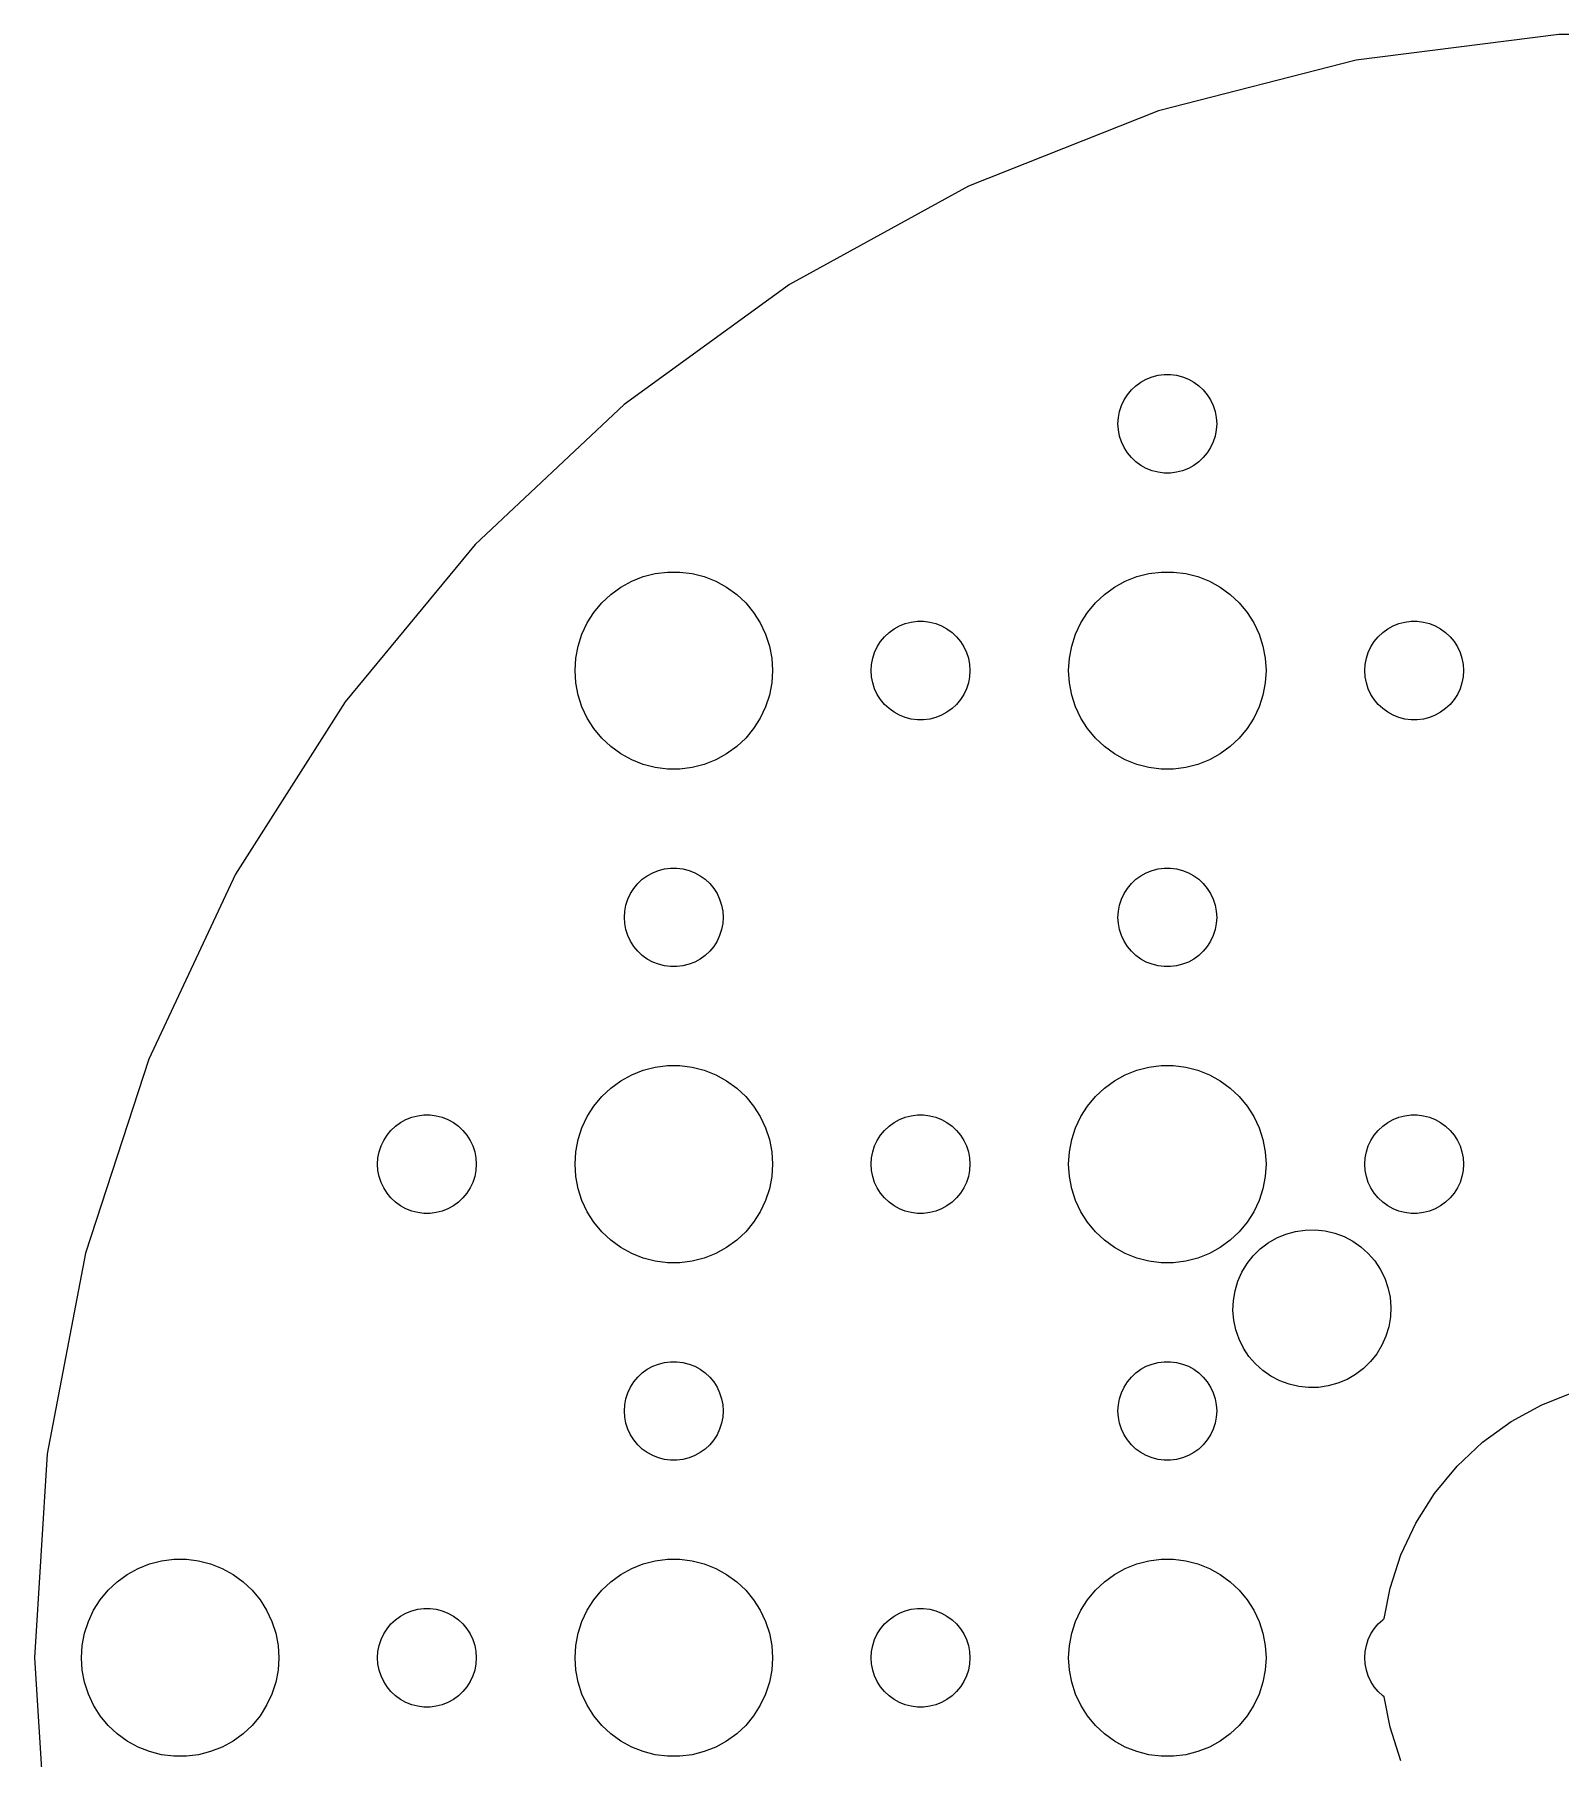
# Model space of a CAD drawing. Header units: metres. Extents: x -52 to 52, y -49 to 489.
# Drawn here: x -49.4 to -3.1, y -3.1 to 49.3 of the extents above; entities that cross this region are included whole.
import ezdxf

# ---------------------------------------------------------------- set-up
doc = ezdxf.new("R2010")
doc.units = ezdxf.units.M

msp = doc.modelspace()

# ---------------------------------------------------------------- linework, layer by layer
for p, q in [((-3.10353, 49.3293), (-9.26166, 48.5513)), ((3.10353, 49.3293), (-3.10353, 49.3293)), ((-9.26166, 48.5513), (-15.2737, 47.0077)), ((-15.2737, 47.0077), (-21.0449, 44.7227)), ((-21.0449, 44.7227), (-26.4842, 41.7324)), ((-26.4842, 41.7324), (-31.5058, 38.084)), ((-15.8037, 38.7665), (-15.6387, 38.8572)), ((-15.6387, 38.8572), (-15.4635, 38.9266)), ((-15.4635, 38.9266), (-15.2811, 38.9734)), ((-15.2811, 38.9734), (-15.0942, 38.997)), ((-15.0942, 38.997), (-14.9058, 38.997)), ((-14.9058, 38.997), (-14.7189, 38.9734)), ((-14.7189, 38.9734), (-14.5365, 38.9266)), ((-14.5365, 38.9266), (-14.3613, 38.8572)), ((-14.3613, 38.8572), (-14.1963, 38.7665)), ((-16.3145, 38.2226), (-16.2135, 38.3817)), ((-16.2135, 38.3817), (-16.0934, 38.5268)), ((-16.0934, 38.5268), (-15.9561, 38.6558)), ((-15.9561, 38.6558), (-15.8037, 38.7665)), ((-14.1963, 38.7665), (-14.0439, 38.6558)), ((-14.0439, 38.6558), (-13.9065, 38.5268)), ((-13.9065, 38.5268), (-13.7865, 38.3817)), ((-13.7865, 38.3817), (-13.6855, 38.2226)), ((-31.5058, 38.084), (-36.0306, 33.835)), ((-16.4882, 37.688), (-16.4529, 37.873)), ((-16.4529, 37.873), (-16.3947, 38.0522)), ((-16.3947, 38.0522), (-16.3145, 38.2226)), ((-13.6855, 38.2226), (-13.6053, 38.0522)), ((-13.6053, 38.0522), (-13.5471, 37.873)), ((-13.5471, 37.873), (-13.5118, 37.688)), ((-16.5, 37.5), (-16.4882, 37.688)), ((-16.4882, 37.312), (-16.5, 37.5)), ((-16.4529, 37.127), (-16.4882, 37.312)), ((-13.5118, 37.312), (-13.5471, 37.127)), ((-13.5118, 37.688), (-13.5, 37.5)), ((-13.5, 37.5), (-13.5118, 37.312)), ((-16.3947, 36.9478), (-16.4529, 37.127)), ((-16.3145, 36.7774), (-16.3947, 36.9478)), ((-16.2135, 36.6183), (-16.3145, 36.7774)), ((-13.6855, 36.7774), (-13.7865, 36.6183)), ((-13.6053, 36.9478), (-13.6855, 36.7774)), ((-13.5471, 37.127), (-13.6053, 36.9478)), ((-16.0934, 36.4732), (-16.2135, 36.6183)), ((-15.9561, 36.3442), (-16.0934, 36.4732)), ((-15.8037, 36.2335), (-15.9561, 36.3442)), ((-15.6387, 36.1428), (-15.8037, 36.2335)), ((-14.1963, 36.2335), (-14.3613, 36.1428)), ((-14.0439, 36.3442), (-14.1963, 36.2335)), ((-13.9065, 36.4732), (-14.0439, 36.3442)), ((-13.7865, 36.6183), (-13.9065, 36.4732)), ((-15.4635, 36.0734), (-15.6387, 36.1428)), ((-15.2811, 36.0266), (-15.4635, 36.0734)), ((-15.0942, 36.003), (-15.2811, 36.0266)), ((-14.9058, 36.003), (-15.0942, 36.003)), ((-14.7189, 36.0266), (-14.9058, 36.003)), ((-14.5365, 36.0734), (-14.7189, 36.0266)), ((-14.3613, 36.1428), (-14.5365, 36.0734)), ((-36.0306, 33.835), (-39.9871, 29.0523)), ((-31.9123, 32.3115), (-31.6075, 32.533)), ((-31.6075, 32.533), (-31.2773, 32.7145)), ((-31.2773, 32.7145), (-30.927, 32.8532)), ((-30.927, 32.8532), (-30.5621, 32.9469)), ((-30.5621, 32.9469), (-30.1884, 32.9941)), ((-30.1884, 32.9941), (-29.8116, 32.9941)), ((-29.8116, 32.9941), (-29.4379, 32.9469)), ((-29.4379, 32.9469), (-29.0729, 32.8532)), ((-29.0729, 32.8532), (-28.7227, 32.7145)), ((-28.7227, 32.7145), (-28.3925, 32.533)), ((-28.3925, 32.533), (-28.0877, 32.3115)), ((-16.9123, 32.3115), (-16.6075, 32.533)), ((-16.6075, 32.533), (-16.2773, 32.7145)), ((-16.2773, 32.7145), (-15.927, 32.8532)), ((-15.927, 32.8532), (-15.5621, 32.9469)), ((-15.5621, 32.9469), (-15.1884, 32.9941)), ((-15.1884, 32.9941), (-14.8116, 32.9941)), ((-14.8116, 32.9941), (-14.4379, 32.9469)), ((-14.4379, 32.9469), (-14.0729, 32.8532)), ((-14.0729, 32.8532), (-13.7227, 32.7145)), ((-13.7227, 32.7145), (-13.3925, 32.533)), ((-13.3925, 32.533), (-13.0877, 32.3115)), ((-32.427, 31.7634), (-32.1869, 32.0536)), ((-32.1869, 32.0536), (-31.9123, 32.3115)), ((-28.0877, 32.3115), (-27.8131, 32.0536)), ((-27.8131, 32.0536), (-27.5729, 31.7634)), ((-17.427, 31.7634), (-17.1869, 32.0536)), ((-17.1869, 32.0536), (-16.9123, 32.3115)), ((-13.0877, 32.3115), (-12.8131, 32.0536)), ((-12.8131, 32.0536), (-12.5729, 31.7634)), ((-32.7893, 31.1044), (-32.6289, 31.4453)), ((-32.6289, 31.4453), (-32.427, 31.7634)), ((-27.5729, 31.7634), (-27.3711, 31.4453)), ((-27.3711, 31.4453), (-27.2107, 31.1044)), ((-22.9635, 31.4266), (-22.7811, 31.4734)), ((-22.7811, 31.4734), (-22.5942, 31.497)), ((-22.5942, 31.497), (-22.4058, 31.497)), ((-22.4058, 31.497), (-22.2189, 31.4734)), ((-22.2189, 31.4734), (-22.0365, 31.4266)), ((-17.7893, 31.1044), (-17.6289, 31.4453)), ((-17.6289, 31.4453), (-17.427, 31.7634)), ((-12.5729, 31.7634), (-12.3711, 31.4453)), ((-12.3711, 31.4453), (-12.2107, 31.1044)), ((-7.96352, 31.4266), (-7.78107, 31.4734)), ((-7.78107, 31.4734), (-7.59418, 31.497)), ((-7.59418, 31.497), (-7.40581, 31.497)), ((-7.40581, 31.497), (-7.21892, 31.4734)), ((-7.21892, 31.4734), (-7.03647, 31.4266)), ((-32.9057, 30.7461), (-32.7893, 31.1044)), ((-27.2107, 31.1044), (-27.0942, 30.7461)), ((-23.7135, 30.8817), (-23.5934, 31.0268)), ((-23.5934, 31.0268), (-23.4561, 31.1558)), ((-23.4561, 31.1558), (-23.3037, 31.2665)), ((-23.3037, 31.2665), (-23.1387, 31.3572)), ((-23.1387, 31.3572), (-22.9635, 31.4266)), ((-22.0365, 31.4266), (-21.8613, 31.3572)), ((-21.8613, 31.3572), (-21.6963, 31.2665)), ((-21.6963, 31.2665), (-21.5439, 31.1558)), ((-21.5439, 31.1558), (-21.4065, 31.0268)), ((-21.4065, 31.0268), (-21.2865, 30.8817)), ((-17.9057, 30.7461), (-17.7893, 31.1044)), ((-12.2107, 31.1044), (-12.0942, 30.7461)), ((-8.71352, 30.8817), (-8.59344, 31.0268)), ((-8.59344, 31.0268), (-8.45613, 31.1558)), ((-8.45613, 31.1558), (-8.30373, 31.2665)), ((-8.30373, 31.2665), (-8.13866, 31.3572)), ((-8.13866, 31.3572), (-7.96352, 31.4266)), ((-7.03647, 31.4266), (-6.86133, 31.3572)), ((-6.86133, 31.3572), (-6.69626, 31.2665)), ((-6.69626, 31.2665), (-6.54385, 31.1558)), ((-6.54385, 31.1558), (-6.40654, 31.0268)), ((-6.40654, 31.0268), (-6.28647, 30.8817)), ((-32.9763, 30.376), (-32.9057, 30.7461)), ((-27.0942, 30.7461), (-27.0237, 30.376)), ((-23.9529, 30.373), (-23.8947, 30.5522)), ((-23.8947, 30.5522), (-23.8145, 30.7226)), ((-23.8145, 30.7226), (-23.7135, 30.8817)), ((-21.2865, 30.8817), (-21.1855, 30.7226)), ((-21.1855, 30.7226), (-21.1053, 30.5522)), ((-21.1053, 30.5522), (-21.0471, 30.373)), ((-17.9763, 30.376), (-17.9057, 30.7461)), ((-12.0942, 30.7461), (-12.0237, 30.376)), ((-8.95287, 30.373), (-8.89465, 30.5522)), ((-8.89465, 30.5522), (-8.81445, 30.7226)), ((-8.81445, 30.7226), (-8.71352, 30.8817)), ((-6.28647, 30.8817), (-6.18553, 30.7226)), ((-6.18553, 30.7226), (-6.10533, 30.5522)), ((-6.10533, 30.5522), (-6.04712, 30.373)), ((-33, 30), (-32.9763, 30.376)), ((-32.9763, 29.624), (-33, 30)), ((-27.0237, 30.376), (-27, 30)), ((-27, 30), (-27.0237, 29.624)), ((-24, 30), (-23.9882, 30.188)), ((-23.9882, 29.812), (-24, 30)), ((-23.9882, 30.188), (-23.9529, 30.373)), ((-21.0471, 30.373), (-21.0118, 30.188)), ((-21.0118, 30.188), (-21, 30)), ((-21, 30), (-21.0118, 29.812)), ((-18, 30), (-17.9763, 30.376)), ((-17.9763, 29.624), (-18, 30)), ((-12.0237, 30.376), (-12, 30)), ((-12, 30), (-12.0237, 29.624)), ((-9, 30), (-8.98816, 30.188)), ((-8.98816, 29.812), (-9, 30)), ((-8.98816, 30.188), (-8.95287, 30.373)), ((-6.04712, 30.373), (-6.01183, 30.188)), ((-6.01183, 30.188), (-6, 30)), ((-6, 30), (-6.01183, 29.812)), ((-32.9057, 29.2539), (-32.9763, 29.624)), ((-27.0237, 29.624), (-27.0942, 29.2539)), ((-23.9529, 29.627), (-23.9882, 29.812)), ((-23.8947, 29.4478), (-23.9529, 29.627)), ((-23.8145, 29.2774), (-23.8947, 29.4478)), ((-21.1053, 29.4478), (-21.1855, 29.2774)), ((-21.0471, 29.627), (-21.1053, 29.4478)), ((-21.0118, 29.812), (-21.0471, 29.627)), ((-17.9057, 29.2539), (-17.9763, 29.624)), ((-12.0237, 29.624), (-12.0942, 29.2539)), ((-8.95287, 29.627), (-8.98816, 29.812)), ((-8.89465, 29.4478), (-8.95287, 29.627)), ((-8.81445, 29.2774), (-8.89465, 29.4478)), ((-6.10533, 29.4478), (-6.18553, 29.2774)), ((-6.04712, 29.627), (-6.10533, 29.4478)), ((-6.01183, 29.812), (-6.04712, 29.627)), ((-39.9871, 29.0523), (-43.313, 23.8115)), ((-32.7893, 28.8956), (-32.9057, 29.2539)), ((-32.6289, 28.5547), (-32.7893, 28.8956)), ((-27.2107, 28.8956), (-27.3711, 28.5547)), ((-27.0942, 29.2539), (-27.2107, 28.8956)), ((-23.7135, 29.1183), (-23.8145, 29.2774)), ((-23.5934, 28.9732), (-23.7135, 29.1183)), ((-23.4561, 28.8442), (-23.5934, 28.9732)), ((-23.3037, 28.7335), (-23.4561, 28.8442)), ((-21.5439, 28.8442), (-21.6963, 28.7335)), ((-21.4065, 28.9732), (-21.5439, 28.8442)), ((-21.2865, 29.1183), (-21.4065, 28.9732)), ((-21.1855, 29.2774), (-21.2865, 29.1183)), ((-17.7893, 28.8956), (-17.9057, 29.2539)), ((-17.6289, 28.5547), (-17.7893, 28.8956)), ((-12.2107, 28.8956), (-12.3711, 28.5547)), ((-12.0942, 29.2539), (-12.2107, 28.8956)), ((-8.71352, 29.1183), (-8.81445, 29.2774)), ((-8.59344, 28.9732), (-8.71352, 29.1183)), ((-8.45613, 28.8442), (-8.59344, 28.9732)), ((-8.30373, 28.7335), (-8.45613, 28.8442)), ((-6.54385, 28.8442), (-6.69626, 28.7335)), ((-6.40654, 28.9732), (-6.54385, 28.8442)), ((-6.28647, 29.1183), (-6.40654, 28.9732)), ((-6.18553, 29.2774), (-6.28647, 29.1183)), ((-32.427, 28.2366), (-32.6289, 28.5547)), ((-27.3711, 28.5547), (-27.5729, 28.2366)), ((-23.1387, 28.6427), (-23.3037, 28.7335)), ((-22.9635, 28.5734), (-23.1387, 28.6427)), ((-22.7811, 28.5266), (-22.9635, 28.5734)), ((-22.5942, 28.503), (-22.7811, 28.5266)), ((-22.4058, 28.503), (-22.5942, 28.503)), ((-22.2189, 28.5266), (-22.4058, 28.503)), ((-22.0365, 28.5734), (-22.2189, 28.5266)), ((-21.8613, 28.6427), (-22.0365, 28.5734)), ((-21.6963, 28.7335), (-21.8613, 28.6427)), ((-17.427, 28.2366), (-17.6289, 28.5547)), ((-12.3711, 28.5547), (-12.5729, 28.2366)), ((-8.13866, 28.6427), (-8.30373, 28.7335)), ((-7.96352, 28.5734), (-8.13866, 28.6427)), ((-7.78107, 28.5266), (-7.96352, 28.5734)), ((-7.59418, 28.503), (-7.78107, 28.5266)), ((-7.40581, 28.503), (-7.59418, 28.503)), ((-7.21892, 28.5266), (-7.40581, 28.503)), ((-7.03647, 28.5734), (-7.21892, 28.5266)), ((-6.86133, 28.6427), (-7.03647, 28.5734)), ((-6.69626, 28.7335), (-6.86133, 28.6427)), ((-32.1869, 27.9464), (-32.427, 28.2366)), ((-31.9123, 27.6884), (-32.1869, 27.9464)), ((-27.8131, 27.9464), (-28.0877, 27.6884)), ((-27.5729, 28.2366), (-27.8131, 27.9464)), ((-17.1869, 27.9464), (-17.427, 28.2366)), ((-16.9123, 27.6884), (-17.1869, 27.9464)), ((-12.8131, 27.9464), (-13.0877, 27.6884)), ((-12.5729, 28.2366), (-12.8131, 27.9464)), ((-31.6075, 27.467), (-31.9123, 27.6884)), ((-31.2773, 27.2855), (-31.6075, 27.467)), ((-30.927, 27.1468), (-31.2773, 27.2855)), ((-28.7227, 27.2855), (-29.0729, 27.1468)), ((-28.3925, 27.467), (-28.7227, 27.2855)), ((-28.0877, 27.6884), (-28.3925, 27.467)), ((-16.6075, 27.467), (-16.9123, 27.6884)), ((-16.2773, 27.2855), (-16.6075, 27.467)), ((-15.927, 27.1468), (-16.2773, 27.2855)), ((-13.7227, 27.2855), (-14.0729, 27.1468)), ((-13.3925, 27.467), (-13.7227, 27.2855)), ((-13.0877, 27.6884), (-13.3925, 27.467)), ((-30.5621, 27.0531), (-30.927, 27.1468)), ((-30.1884, 27.0059), (-30.5621, 27.0531)), ((-29.8116, 27.0059), (-30.1884, 27.0059)), ((-29.4379, 27.0531), (-29.8116, 27.0059)), ((-29.0729, 27.1468), (-29.4379, 27.0531)), ((-15.5621, 27.0531), (-15.927, 27.1468)), ((-15.1884, 27.0059), (-15.5621, 27.0531)), ((-14.8116, 27.0059), (-15.1884, 27.0059)), ((-14.4379, 27.0531), (-14.8116, 27.0059)), ((-14.0729, 27.1468), (-14.4379, 27.0531)), ((-43.313, 23.8115), (-45.9559, 18.1952)), ((-31.0934, 23.5268), (-30.9561, 23.6558)), ((-30.9561, 23.6558), (-30.8037, 23.7665)), ((-30.8037, 23.7665), (-30.6387, 23.8572)), ((-30.6387, 23.8572), (-30.4635, 23.9266)), ((-30.4635, 23.9266), (-30.2811, 23.9734)), ((-30.2811, 23.9734), (-30.0942, 23.997)), ((-30.0942, 23.997), (-29.9058, 23.997)), ((-29.9058, 23.997), (-29.7189, 23.9734)), ((-29.7189, 23.9734), (-29.5365, 23.9266)), ((-29.5365, 23.9266), (-29.3613, 23.8572)), ((-29.3613, 23.8572), (-29.1963, 23.7665)), ((-29.1963, 23.7665), (-29.0439, 23.6558)), ((-29.0439, 23.6558), (-28.9065, 23.5268)), ((-16.0934, 23.5268), (-15.9561, 23.6558)), ((-15.9561, 23.6558), (-15.8037, 23.7665)), ((-15.8037, 23.7665), (-15.6387, 23.8572)), ((-15.6387, 23.8572), (-15.4635, 23.9266)), ((-15.4635, 23.9266), (-15.2811, 23.9734)), ((-15.2811, 23.9734), (-15.0942, 23.997)), ((-15.0942, 23.997), (-14.9058, 23.997)), ((-14.9058, 23.997), (-14.7189, 23.9734)), ((-14.7189, 23.9734), (-14.5365, 23.9266)), ((-14.5365, 23.9266), (-14.3613, 23.8572)), ((-14.3613, 23.8572), (-14.1963, 23.7665)), ((-14.1963, 23.7665), (-14.0439, 23.6558)), ((-14.0439, 23.6558), (-13.9065, 23.5268)), ((-31.4529, 22.873), (-31.3947, 23.0522)), ((-31.3947, 23.0522), (-31.3145, 23.2226)), ((-31.3145, 23.2226), (-31.2135, 23.3817)), ((-31.2135, 23.3817), (-31.0934, 23.5268)), ((-28.9065, 23.5268), (-28.7865, 23.3817)), ((-28.7865, 23.3817), (-28.6855, 23.2226)), ((-28.6855, 23.2226), (-28.6053, 23.0522)), ((-28.6053, 23.0522), (-28.5471, 22.873)), ((-16.4529, 22.873), (-16.3947, 23.0522)), ((-16.3947, 23.0522), (-16.3145, 23.2226)), ((-16.3145, 23.2226), (-16.2135, 23.3817)), ((-16.2135, 23.3817), (-16.0934, 23.5268)), ((-13.9065, 23.5268), (-13.7865, 23.3817)), ((-13.7865, 23.3817), (-13.6855, 23.2226)), ((-13.6855, 23.2226), (-13.6053, 23.0522)), ((-13.6053, 23.0522), (-13.5471, 22.873)), ((-31.5, 22.5), (-31.4882, 22.688)), ((-31.4882, 22.688), (-31.4529, 22.873)), ((-28.5471, 22.873), (-28.5118, 22.688)), ((-28.5118, 22.688), (-28.5, 22.5)), ((-16.5, 22.5), (-16.4882, 22.688)), ((-16.4882, 22.688), (-16.4529, 22.873)), ((-13.5471, 22.873), (-13.5118, 22.688)), ((-13.5118, 22.688), (-13.5, 22.5)), ((-31.4882, 22.312), (-31.5, 22.5)), ((-31.4529, 22.127), (-31.4882, 22.312)), ((-31.3947, 21.9478), (-31.4529, 22.127)), ((-28.5471, 22.127), (-28.6053, 21.9478)), ((-28.5118, 22.312), (-28.5471, 22.127)), ((-28.5, 22.5), (-28.5118, 22.312)), ((-16.4882, 22.312), (-16.5, 22.5)), ((-16.4529, 22.127), (-16.4882, 22.312)), ((-16.3947, 21.9478), (-16.4529, 22.127)), ((-13.5471, 22.127), (-13.6053, 21.9478)), ((-13.5118, 22.312), (-13.5471, 22.127)), ((-13.5, 22.5), (-13.5118, 22.312)), ((-31.3145, 21.7774), (-31.3947, 21.9478)), ((-31.2135, 21.6183), (-31.3145, 21.7774)), ((-31.0934, 21.4732), (-31.2135, 21.6183)), ((-28.7865, 21.6183), (-28.9065, 21.4732)), ((-28.6855, 21.7774), (-28.7865, 21.6183)), ((-28.6053, 21.9478), (-28.6855, 21.7774)), ((-16.3145, 21.7774), (-16.3947, 21.9478)), ((-16.2135, 21.6183), (-16.3145, 21.7774)), ((-16.0934, 21.4732), (-16.2135, 21.6183)), ((-13.7865, 21.6183), (-13.9065, 21.4732)), ((-13.6855, 21.7774), (-13.7865, 21.6183)), ((-13.6053, 21.9478), (-13.6855, 21.7774)), ((-30.9561, 21.3442), (-31.0934, 21.4732)), ((-30.8037, 21.2335), (-30.9561, 21.3442)), ((-30.6387, 21.1427), (-30.8037, 21.2335)), ((-30.4635, 21.0734), (-30.6387, 21.1427)), ((-30.2811, 21.0266), (-30.4635, 21.0734)), ((-30.0942, 21.003), (-30.2811, 21.0266)), ((-29.9058, 21.003), (-30.0942, 21.003)), ((-29.7189, 21.0266), (-29.9058, 21.003)), ((-29.5365, 21.0734), (-29.7189, 21.0266)), ((-29.3613, 21.1427), (-29.5365, 21.0734)), ((-29.1963, 21.2335), (-29.3613, 21.1427)), ((-29.0439, 21.3442), (-29.1963, 21.2335)), ((-28.9065, 21.4732), (-29.0439, 21.3442)), ((-15.9561, 21.3442), (-16.0934, 21.4732)), ((-15.8037, 21.2335), (-15.9561, 21.3442)), ((-15.6387, 21.1427), (-15.8037, 21.2335)), ((-15.4635, 21.0734), (-15.6387, 21.1427)), ((-15.2811, 21.0266), (-15.4635, 21.0734)), ((-15.0942, 21.003), (-15.2811, 21.0266)), ((-14.9058, 21.003), (-15.0942, 21.003)), ((-14.7189, 21.0266), (-14.9058, 21.003)), ((-14.5365, 21.0734), (-14.7189, 21.0266)), ((-14.3613, 21.1427), (-14.5365, 21.0734)), ((-14.1963, 21.2335), (-14.3613, 21.1427)), ((-14.0439, 21.3442), (-14.1963, 21.2335)), ((-13.9065, 21.4732), (-14.0439, 21.3442)), ((-45.9559, 18.1952), (-47.874, 12.2919)), ((-31.2773, 17.7145), (-30.927, 17.8532)), ((-30.927, 17.8532), (-30.5621, 17.9469)), ((-30.5621, 17.9469), (-30.1884, 17.9941)), ((-30.1884, 17.9941), (-29.8116, 17.9941)), ((-29.8116, 17.9941), (-29.4379, 17.9469)), ((-29.4379, 17.9469), (-29.0729, 17.8532)), ((-29.0729, 17.8532), (-28.7227, 17.7145)), ((-16.2773, 17.7145), (-15.927, 17.8532)), ((-15.927, 17.8532), (-15.5621, 17.9469)), ((-15.5621, 17.9469), (-15.1884, 17.9941)), ((-15.1884, 17.9941), (-14.8116, 17.9941)), ((-14.8116, 17.9941), (-14.4379, 17.9469)), ((-14.4379, 17.9469), (-14.0729, 17.8532)), ((-14.0729, 17.8532), (-13.7227, 17.7145)), ((-32.1869, 17.0536), (-31.9123, 17.3115)), ((-31.9123, 17.3115), (-31.6075, 17.533)), ((-31.6075, 17.533), (-31.2773, 17.7145)), ((-28.7227, 17.7145), (-28.3925, 17.533)), ((-28.3925, 17.533), (-28.0877, 17.3115)), ((-28.0877, 17.3115), (-27.8131, 17.0536)), ((-17.1869, 17.0536), (-16.9123, 17.3115)), ((-16.9123, 17.3115), (-16.6075, 17.533)), ((-16.6075, 17.533), (-16.2773, 17.7145)), ((-13.7227, 17.7145), (-13.3925, 17.533)), ((-13.3925, 17.533), (-13.0877, 17.3115)), ((-13.0877, 17.3115), (-12.8131, 17.0536)), ((-32.427, 16.7634), (-32.1869, 17.0536)), ((-27.8131, 17.0536), (-27.5729, 16.7634)), ((-17.427, 16.7634), (-17.1869, 17.0536)), ((-12.8131, 17.0536), (-12.5729, 16.7634)), ((-38.4561, 16.1558), (-38.3037, 16.2665)), ((-38.3037, 16.2665), (-38.1387, 16.3572)), ((-38.1387, 16.3572), (-37.9635, 16.4266)), ((-37.9635, 16.4266), (-37.7811, 16.4734)), ((-37.7811, 16.4734), (-37.5942, 16.497)), ((-37.5942, 16.497), (-37.4058, 16.497)), ((-37.4058, 16.497), (-37.2189, 16.4734)), ((-37.2189, 16.4734), (-37.0365, 16.4266)), ((-37.0365, 16.4266), (-36.8613, 16.3572)), ((-36.8613, 16.3572), (-36.6963, 16.2665)), ((-36.6963, 16.2665), (-36.5439, 16.1558)), ((-32.7893, 16.1044), (-32.6289, 16.4453)), ((-32.6289, 16.4453), (-32.427, 16.7634)), ((-27.5729, 16.7634), (-27.3711, 16.4453)), ((-27.3711, 16.4453), (-27.2107, 16.1044)), ((-23.4561, 16.1558), (-23.3037, 16.2665)), ((-23.3037, 16.2665), (-23.1387, 16.3572)), ((-23.1387, 16.3572), (-22.9635, 16.4266)), ((-22.9635, 16.4266), (-22.7811, 16.4734)), ((-22.7811, 16.4734), (-22.5942, 16.497)), ((-22.5942, 16.497), (-22.4058, 16.497)), ((-22.4058, 16.497), (-22.2189, 16.4734)), ((-22.2189, 16.4734), (-22.0365, 16.4266)), ((-22.0365, 16.4266), (-21.8613, 16.3572)), ((-21.8613, 16.3572), (-21.6963, 16.2665)), ((-21.6963, 16.2665), (-21.5439, 16.1558)), ((-17.7893, 16.1044), (-17.6289, 16.4453)), ((-17.6289, 16.4453), (-17.427, 16.7634)), ((-12.5729, 16.7634), (-12.3711, 16.4453)), ((-12.3711, 16.4453), (-12.2107, 16.1044)), ((-8.45613, 16.1558), (-8.30373, 16.2665)), ((-8.30373, 16.2665), (-8.13866, 16.3572)), ((-8.13866, 16.3572), (-7.96352, 16.4266)), ((-7.96352, 16.4266), (-7.78107, 16.4734)), ((-7.78107, 16.4734), (-7.59418, 16.497)), ((-7.59418, 16.497), (-7.40581, 16.497)), ((-7.40581, 16.497), (-7.21892, 16.4734)), ((-7.21892, 16.4734), (-7.03647, 16.4266)), ((-7.03647, 16.4266), (-6.86133, 16.3572)), ((-6.86133, 16.3572), (-6.69626, 16.2665)), ((-6.69626, 16.2665), (-6.54385, 16.1558)), ((-38.8947, 15.5522), (-38.8145, 15.7226)), ((-38.8145, 15.7226), (-38.7135, 15.8817)), ((-38.7135, 15.8817), (-38.5934, 16.0268)), ((-38.5934, 16.0268), (-38.4561, 16.1558)), ((-36.5439, 16.1558), (-36.4065, 16.0268)), ((-36.4065, 16.0268), (-36.2865, 15.8817)), ((-36.2865, 15.8817), (-36.1855, 15.7226)), ((-36.1855, 15.7226), (-36.1053, 15.5522)), ((-32.9763, 15.376), (-32.9057, 15.7461)), ((-32.9057, 15.7461), (-32.7893, 16.1044)), ((-27.2107, 16.1044), (-27.0942, 15.7461)), ((-27.0942, 15.7461), (-27.0237, 15.376)), ((-23.8947, 15.5522), (-23.8145, 15.7226)), ((-23.8145, 15.7226), (-23.7135, 15.8817)), ((-23.7135, 15.8817), (-23.5934, 16.0268)), ((-23.5934, 16.0268), (-23.4561, 16.1558)), ((-21.5439, 16.1558), (-21.4065, 16.0268)), ((-21.4065, 16.0268), (-21.2865, 15.8817)), ((-21.2865, 15.8817), (-21.1855, 15.7226)), ((-21.1855, 15.7226), (-21.1053, 15.5522)), ((-17.9763, 15.376), (-17.9057, 15.7461)), ((-17.9057, 15.7461), (-17.7893, 16.1044)), ((-12.2107, 16.1044), (-12.0942, 15.7461)), ((-12.0942, 15.7461), (-12.0237, 15.376)), ((-8.89465, 15.5522), (-8.81445, 15.7226)), ((-8.81445, 15.7226), (-8.71352, 15.8817)), ((-8.71352, 15.8817), (-8.59344, 16.0268)), ((-8.59344, 16.0268), (-8.45613, 16.1558)), ((-6.54385, 16.1558), (-6.40654, 16.0268)), ((-6.40654, 16.0268), (-6.28647, 15.8817)), ((-6.28647, 15.8817), (-6.18553, 15.7226)), ((-6.18553, 15.7226), (-6.10533, 15.5522)), ((-38.9882, 15.188), (-38.9529, 15.373)), ((-38.9529, 15.373), (-38.8947, 15.5522)), ((-36.1053, 15.5522), (-36.0471, 15.373)), ((-36.0471, 15.373), (-36.0118, 15.188)), ((-33, 15), (-32.9763, 15.376)), ((-27.0237, 15.376), (-27, 15)), ((-23.9882, 15.188), (-23.9529, 15.373)), ((-23.9529, 15.373), (-23.8947, 15.5522)), ((-21.1053, 15.5522), (-21.0471, 15.373)), ((-21.0471, 15.373), (-21.0118, 15.188)), ((-18, 15), (-17.9763, 15.376)), ((-12.0237, 15.376), (-12, 15)), ((-8.98816, 15.188), (-8.95287, 15.373)), ((-8.95287, 15.373), (-8.89465, 15.5522)), ((-6.10533, 15.5522), (-6.04712, 15.373)), ((-6.04712, 15.373), (-6.01183, 15.188)), ((-39, 15), (-38.9882, 15.188)), ((-38.9882, 14.812), (-39, 15)), ((-38.9529, 14.627), (-38.9882, 14.812)), ((-36.0118, 14.812), (-36.0471, 14.627)), ((-36.0118, 15.188), (-36, 15)), ((-36, 15), (-36.0118, 14.812)), ((-32.9763, 14.624), (-33, 15)), ((-27, 15), (-27.0237, 14.624)), ((-24, 15), (-23.9882, 15.188)), ((-23.9882, 14.812), (-24, 15)), ((-23.9529, 14.627), (-23.9882, 14.812)), ((-21.0118, 14.812), (-21.0471, 14.627)), ((-21.0118, 15.188), (-21, 15)), ((-21, 15), (-21.0118, 14.812)), ((-17.9763, 14.624), (-18, 15)), ((-12, 15), (-12.0237, 14.624)), ((-9, 15), (-8.98816, 15.188)), ((-8.98816, 14.812), (-9, 15)), ((-8.95287, 14.627), (-8.98816, 14.812)), ((-6.01183, 14.812), (-6.04712, 14.627)), ((-6.01183, 15.188), (-6, 15)), ((-6, 15), (-6.01183, 14.812)), ((-38.8947, 14.4478), (-38.9529, 14.627)), ((-38.8145, 14.2774), (-38.8947, 14.4478)), ((-38.7135, 14.1183), (-38.8145, 14.2774)), ((-36.1855, 14.2774), (-36.2865, 14.1183)), ((-36.1053, 14.4478), (-36.1855, 14.2774)), ((-36.0471, 14.627), (-36.1053, 14.4478)), ((-32.9057, 14.2539), (-32.9763, 14.624)), ((-32.7893, 13.8956), (-32.9057, 14.2539)), ((-27.0942, 14.2539), (-27.2107, 13.8956)), ((-27.0237, 14.624), (-27.0942, 14.2539)), ((-23.8947, 14.4478), (-23.9529, 14.627)), ((-23.8145, 14.2774), (-23.8947, 14.4478)), ((-23.7135, 14.1183), (-23.8145, 14.2774)), ((-21.1855, 14.2774), (-21.2865, 14.1183)), ((-21.1053, 14.4478), (-21.1855, 14.2774)), ((-21.0471, 14.627), (-21.1053, 14.4478)), ((-17.9057, 14.2539), (-17.9763, 14.624)), ((-17.7893, 13.8956), (-17.9057, 14.2539)), ((-12.0942, 14.2539), (-12.2107, 13.8956)), ((-12.0237, 14.624), (-12.0942, 14.2539)), ((-8.89465, 14.4478), (-8.95287, 14.627)), ((-8.81445, 14.2774), (-8.89465, 14.4478)), ((-8.71352, 14.1183), (-8.81445, 14.2774)), ((-6.18553, 14.2774), (-6.28647, 14.1183)), ((-6.10533, 14.4478), (-6.18553, 14.2774)), ((-6.04712, 14.627), (-6.10533, 14.4478)), ((-38.5934, 13.9732), (-38.7135, 14.1183)), ((-38.4561, 13.8442), (-38.5934, 13.9732)), ((-38.3037, 13.7335), (-38.4561, 13.8442)), ((-38.1387, 13.6427), (-38.3037, 13.7335)), ((-37.9635, 13.5734), (-38.1387, 13.6427)), ((-36.8613, 13.6427), (-37.0365, 13.5734)), ((-36.6963, 13.7335), (-36.8613, 13.6427)), ((-36.5439, 13.8442), (-36.6963, 13.7335)), ((-36.4065, 13.9732), (-36.5439, 13.8442)), ((-36.2865, 14.1183), (-36.4065, 13.9732)), ((-32.6289, 13.5547), (-32.7893, 13.8956)), ((-27.2107, 13.8956), (-27.3711, 13.5547)), ((-23.5934, 13.9732), (-23.7135, 14.1183)), ((-23.4561, 13.8442), (-23.5934, 13.9732)), ((-23.3037, 13.7335), (-23.4561, 13.8442)), ((-23.1387, 13.6427), (-23.3037, 13.7335)), ((-22.9635, 13.5734), (-23.1387, 13.6427)), ((-21.8613, 13.6427), (-22.0365, 13.5734)), ((-21.6963, 13.7335), (-21.8613, 13.6427)), ((-21.5439, 13.8442), (-21.6963, 13.7335)), ((-21.4065, 13.9732), (-21.5439, 13.8442)), ((-21.2865, 14.1183), (-21.4065, 13.9732)), ((-17.6289, 13.5547), (-17.7893, 13.8956)), ((-12.2107, 13.8956), (-12.3711, 13.5547)), ((-8.59344, 13.9732), (-8.71352, 14.1183)), ((-8.45613, 13.8442), (-8.59344, 13.9732)), ((-8.30373, 13.7335), (-8.45613, 13.8442)), ((-8.13866, 13.6427), (-8.30373, 13.7335)), ((-7.96352, 13.5734), (-8.13866, 13.6427)), ((-6.86133, 13.6427), (-7.03647, 13.5734)), ((-6.69626, 13.7335), (-6.86133, 13.6427)), ((-6.54385, 13.8442), (-6.69626, 13.7335)), ((-6.40654, 13.9732), (-6.54385, 13.8442)), ((-6.28647, 14.1183), (-6.40654, 13.9732)), ((-37.7811, 13.5266), (-37.9635, 13.5734)), ((-37.5942, 13.5029), (-37.7811, 13.5266)), ((-37.4058, 13.5029), (-37.5942, 13.5029)), ((-37.2189, 13.5266), (-37.4058, 13.5029)), ((-37.0365, 13.5734), (-37.2189, 13.5266)), ((-32.427, 13.2366), (-32.6289, 13.5547)), ((-32.1869, 12.9464), (-32.427, 13.2366)), ((-27.5729, 13.2366), (-27.8131, 12.9464)), ((-27.3711, 13.5547), (-27.5729, 13.2366)), ((-22.7811, 13.5266), (-22.9635, 13.5734)), ((-22.5942, 13.5029), (-22.7811, 13.5266)), ((-22.4058, 13.5029), (-22.5942, 13.5029)), ((-22.2189, 13.5266), (-22.4058, 13.5029)), ((-22.0365, 13.5734), (-22.2189, 13.5266)), ((-17.427, 13.2366), (-17.6289, 13.5547)), ((-17.1869, 12.9464), (-17.427, 13.2366)), ((-12.5729, 13.2366), (-12.8131, 12.9464)), ((-12.3711, 13.5547), (-12.5729, 13.2366)), ((-7.78107, 13.5266), (-7.96352, 13.5734)), ((-7.59418, 13.5029), (-7.78107, 13.5266)), ((-7.40581, 13.5029), (-7.59418, 13.5029)), ((-7.21892, 13.5266), (-7.40581, 13.5029)), ((-7.03647, 13.5734), (-7.21892, 13.5266)), ((-31.9123, 12.6884), (-32.1869, 12.9464)), ((-31.6075, 12.467), (-31.9123, 12.6884)), ((-28.0877, 12.6884), (-28.3925, 12.467)), ((-27.8131, 12.9464), (-28.0877, 12.6884)), ((-16.9123, 12.6884), (-17.1869, 12.9464)), ((-16.6075, 12.467), (-16.9123, 12.6884)), ((-13.0877, 12.6884), (-13.3925, 12.467)), ((-12.8131, 12.9464), (-13.0877, 12.6884)), ((-12.1752, 12.4238), (-11.9351, 12.606)), ((-11.9351, 12.606), (-11.6741, 12.7567)), ((-11.6741, 12.7567), (-11.3963, 12.8735)), ((-11.3963, 12.8735), (-11.106, 12.9545)), ((-11.106, 12.9545), (-10.8078, 12.9986)), ((-10.8078, 12.9986), (-10.5065, 13.0049)), ((-10.5065, 13.0049), (-10.2067, 12.9734)), ((-10.2067, 12.9734), (-9.91331, 12.9046)), ((-9.91331, 12.9046), (-9.63083, 12.7995)), ((-9.63083, 12.7995), (-9.36372, 12.6599)), ((-9.36372, 12.6599), (-9.11624, 12.4879)), ((-47.874, 12.2919), (-49.037, 6.19481)), ((-31.2773, 12.2855), (-31.6075, 12.467)), ((-30.927, 12.1468), (-31.2773, 12.2855)), ((-30.5621, 12.0531), (-30.927, 12.1468)), ((-30.1884, 12.0059), (-30.5621, 12.0531)), ((-29.4379, 12.0531), (-29.8116, 12.0059)), ((-29.0729, 12.1468), (-29.4379, 12.0531)), ((-28.7227, 12.2855), (-29.0729, 12.1468)), ((-28.3925, 12.467), (-28.7227, 12.2855)), ((-16.2773, 12.2855), (-16.6075, 12.467)), ((-15.927, 12.1468), (-16.2773, 12.2855)), ((-15.5621, 12.0531), (-15.927, 12.1468)), ((-15.1884, 12.0059), (-15.5621, 12.0531)), ((-14.4379, 12.0531), (-14.8116, 12.0059)), ((-14.0729, 12.1468), (-14.4379, 12.0531)), ((-13.7227, 12.2855), (-14.0729, 12.1468)), ((-13.3925, 12.467), (-13.7227, 12.2855)), ((-12.5777, 11.9767), (-12.3905, 12.2129)), ((-12.3905, 12.2129), (-12.1752, 12.4238)), ((-9.11624, 12.4879), (-8.89226, 12.2862)), ((-8.89226, 12.2862), (-8.69533, 12.058)), ((-8.69533, 12.058), (-8.52853, 11.807)), ((-29.8116, 12.0059), (-30.1884, 12.0059)), ((-14.8116, 12.0059), (-15.1884, 12.0059)), ((-12.8565, 11.4436), (-12.7339, 11.7189)), ((-12.7339, 11.7189), (-12.5777, 11.9767)), ((-8.52853, 11.807), (-8.39452, 11.537)), ((-8.39452, 11.537), (-8.29539, 11.2524)), ((-12.9939, 10.8579), (-12.9436, 11.155)), ((-12.9436, 11.155), (-12.8565, 11.4436)), ((-8.29539, 11.2524), (-8.23274, 10.9576)), ((-13.0065, 10.5567), (-12.9939, 10.8579)), ((-12.9812, 10.2564), (-13.0065, 10.5567)), ((-8.23274, 10.9576), (-8.20752, 10.6573)), ((-8.20752, 10.6573), (-8.22014, 10.3561)), ((-12.9186, 9.96158), (-12.9812, 10.2564)), ((-12.8195, 9.67696), (-12.9186, 9.96158)), ((-8.2704, 10.0589), (-8.35751, 9.77042)), ((-8.22014, 10.3561), (-8.2704, 10.0589)), ((-12.6855, 9.407), (-12.8195, 9.67696)), ((-8.4801, 9.49509), (-8.63623, 9.23727)), ((-8.35751, 9.77042), (-8.4801, 9.49509)), ((-30.6387, 8.85724), (-30.4635, 8.92657)), ((-30.4635, 8.92657), (-30.2811, 8.97342)), ((-30.2811, 8.97342), (-30.0942, 8.99704)), ((-30.0942, 8.99704), (-29.9058, 8.99704)), ((-29.9058, 8.99704), (-29.7189, 8.97342)), ((-29.7189, 8.97342), (-29.5365, 8.92657)), ((-29.5365, 8.92657), (-29.3613, 8.85724)), ((-15.6387, 8.85724), (-15.4635, 8.92657)), ((-15.4635, 8.92657), (-15.2811, 8.97342)), ((-15.2811, 8.97342), (-15.0942, 8.99704)), ((-15.0942, 8.99704), (-14.9058, 8.99704)), ((-14.9058, 8.99704), (-14.7189, 8.97342)), ((-14.7189, 8.97342), (-14.5365, 8.92657)), ((-14.5365, 8.92657), (-14.3613, 8.85724)), ((-12.5187, 9.15596), (-12.6855, 9.407)), ((-12.3217, 8.9278), (-12.5187, 9.15596)), ((-12.0977, 8.72614), (-12.3217, 8.9278)), ((-8.82344, 9.00108), (-9.03879, 8.79021)), ((-8.63623, 9.23727), (-8.82344, 9.00108)), ((-31.2135, 8.38167), (-31.0934, 8.52681)), ((-31.0934, 8.52681), (-30.9561, 8.65576)), ((-30.9561, 8.65576), (-30.8037, 8.76648)), ((-30.8037, 8.76648), (-30.6387, 8.85724)), ((-29.3613, 8.85724), (-29.1963, 8.76648)), ((-29.1963, 8.76648), (-29.0439, 8.65576)), ((-29.0439, 8.65576), (-28.9065, 8.52681)), ((-28.9065, 8.52681), (-28.7865, 8.38167)), ((-16.2135, 8.38167), (-16.0934, 8.52681)), ((-16.0934, 8.52681), (-15.9561, 8.65576)), ((-15.9561, 8.65576), (-15.8037, 8.76648)), ((-15.8037, 8.76648), (-15.6387, 8.85724)), ((-14.3613, 8.85724), (-14.1963, 8.76648)), ((-14.1963, 8.76648), (-14.0439, 8.65576)), ((-14.0439, 8.65576), (-13.9065, 8.52681)), ((-13.9065, 8.52681), (-13.7865, 8.38167)), ((-11.8503, 8.55412), (-12.0977, 8.72614)), ((-11.5832, 8.41449), (-11.8503, 8.55412)), ((-11.3007, 8.30943), (-11.5832, 8.41449)), ((-9.53987, 8.45729), (-9.81772, 8.34048)), ((-9.27885, 8.60799), (-9.53987, 8.45729)), ((-9.03879, 8.79021), (-9.27885, 8.60799)), ((-31.4882, 7.68799), (-31.4529, 7.87303)), ((-31.4529, 7.87303), (-31.3947, 8.05219)), ((-31.3947, 8.05219), (-31.3145, 8.22263)), ((-31.3145, 8.22263), (-31.2135, 8.38167)), ((-28.7865, 8.38167), (-28.6855, 8.22263)), ((-28.6855, 8.22263), (-28.6053, 8.05219)), ((-28.6053, 8.05219), (-28.5471, 7.87303)), ((-28.5471, 7.87303), (-28.5118, 7.68799)), ((-16.4882, 7.68799), (-16.4529, 7.87303)), ((-16.4529, 7.87303), (-16.3947, 8.05219)), ((-16.3947, 8.05219), (-16.3145, 8.22263)), ((-16.3145, 8.22263), (-16.2135, 8.38167)), ((-13.7865, 8.38167), (-13.6855, 8.22263)), ((-13.6855, 8.22263), (-13.6053, 8.05219)), ((-13.6053, 8.05219), (-13.5471, 7.87303)), ((-13.5471, 7.87303), (-13.5118, 7.68799)), ((-11.0072, 8.2406), (-11.3007, 8.30943)), ((-10.7075, 8.20909), (-11.0072, 8.2406)), ((-10.4062, 8.21541), (-10.7075, 8.20909)), ((-10.108, 8.25945), (-10.4062, 8.21541)), ((-9.81772, 8.34048), (-10.108, 8.25945)), ((-3.61911, 7.69102), (-2.62663, 8.08397)), ((-31.5, 7.5), (-31.4882, 7.68799)), ((-31.4882, 7.312), (-31.5, 7.5)), ((-28.5118, 7.68799), (-28.5, 7.5)), ((-28.5, 7.5), (-28.5118, 7.312)), ((-16.5, 7.5), (-16.4882, 7.68799)), ((-16.4882, 7.312), (-16.5, 7.5)), ((-13.5118, 7.68799), (-13.5, 7.5)), ((-13.5, 7.5), (-13.5118, 7.312)), ((-4.55452, 7.17677), (-3.61911, 7.69102)), ((-31.4529, 7.12695), (-31.4882, 7.312)), ((-31.3947, 6.9478), (-31.4529, 7.12695)), ((-31.3145, 6.77736), (-31.3947, 6.9478)), ((-28.6053, 6.9478), (-28.6855, 6.77736)), ((-28.5471, 7.12695), (-28.6053, 6.9478)), ((-28.5118, 7.312), (-28.5471, 7.12695)), ((-16.4529, 7.12695), (-16.4882, 7.312)), ((-16.3947, 6.9478), (-16.4529, 7.12695)), ((-16.3145, 6.77736), (-16.3947, 6.9478)), ((-13.6053, 6.9478), (-13.6855, 6.77736)), ((-13.5471, 7.12695), (-13.6053, 6.9478)), ((-13.5118, 7.312), (-13.5471, 7.12695)), ((-5.41809, 6.54936), (-4.55452, 7.17677)), ((-31.2135, 6.61832), (-31.3145, 6.77736)), ((-31.0934, 6.47318), (-31.2135, 6.61832)), ((-30.9561, 6.34422), (-31.0934, 6.47318)), ((-30.8037, 6.23351), (-30.9561, 6.34422)), ((-29.0439, 6.34422), (-29.1963, 6.23351)), ((-28.9065, 6.47318), (-29.0439, 6.34422)), ((-28.7865, 6.61832), (-28.9065, 6.47318)), ((-28.6855, 6.77736), (-28.7865, 6.61832)), ((-16.2135, 6.61832), (-16.3145, 6.77736)), ((-16.0934, 6.47318), (-16.2135, 6.61832)), ((-15.9561, 6.34422), (-16.0934, 6.47318)), ((-15.8037, 6.23351), (-15.9561, 6.34422)), ((-14.0439, 6.34422), (-14.1963, 6.23351)), ((-13.9065, 6.47318), (-14.0439, 6.34422)), ((-13.7865, 6.61832), (-13.9065, 6.47318)), ((-13.6855, 6.77736), (-13.7865, 6.61832)), ((-6.19623, 5.81865), (-5.41809, 6.54936)), ((-49.037, 6.19481), (-49.4268, 0)), ((-30.6387, 6.14275), (-30.8037, 6.23351)), ((-30.4635, 6.07341), (-30.6387, 6.14275)), ((-30.2811, 6.02657), (-30.4635, 6.07341)), ((-30.0942, 6.00294), (-30.2811, 6.02657)), ((-29.9058, 6.00294), (-30.0942, 6.00294)), ((-29.7189, 6.02657), (-29.9058, 6.00294)), ((-29.5365, 6.07341), (-29.7189, 6.02657)), ((-29.3613, 6.14275), (-29.5365, 6.07341)), ((-29.1963, 6.23351), (-29.3613, 6.14275)), ((-15.6387, 6.14275), (-15.8037, 6.23351)), ((-15.4635, 6.07341), (-15.6387, 6.14275)), ((-15.2811, 6.02657), (-15.4635, 6.07341)), ((-15.0942, 6.00294), (-15.2811, 6.02657)), ((-14.9058, 6.00294), (-15.0942, 6.00294)), ((-14.7189, 6.02657), (-14.9058, 6.00294)), ((-14.5365, 6.07341), (-14.7189, 6.02657)), ((-14.3613, 6.14275), (-14.5365, 6.07341)), ((-14.1963, 6.23351), (-14.3613, 6.14275)), ((-6.87663, 4.99617), (-6.19623, 5.81865)), ((-7.44859, 4.09489), (-6.87663, 4.99617)), ((-7.90309, 3.12904), (-7.44859, 4.09489)), ((-46.6075, 2.53297), (-46.2773, 2.71448)), ((-46.2773, 2.71448), (-45.927, 2.85316)), ((-45.927, 2.85316), (-45.5621, 2.94685)), ((-45.5621, 2.94685), (-45.1884, 2.99408)), ((-45.1884, 2.99408), (-44.8116, 2.99408)), ((-44.8116, 2.99408), (-44.4379, 2.94685)), ((-44.4379, 2.94685), (-44.0729, 2.85316)), ((-44.0729, 2.85316), (-43.7227, 2.71448)), ((-43.7227, 2.71448), (-43.3925, 2.53297)), ((-31.6075, 2.53297), (-31.2773, 2.71448)), ((-31.2773, 2.71448), (-30.927, 2.85316)), ((-30.927, 2.85316), (-30.5621, 2.94685)), ((-30.5621, 2.94685), (-30.1884, 2.99408)), ((-30.1884, 2.99408), (-29.8116, 2.99408)), ((-29.8116, 2.99408), (-29.4379, 2.94685)), ((-29.4379, 2.94685), (-29.0729, 2.85316)), ((-29.0729, 2.85316), (-28.7227, 2.71448)), ((-28.7227, 2.71448), (-28.3925, 2.53297)), ((-16.6075, 2.53297), (-16.2773, 2.71448)), ((-16.2773, 2.71448), (-15.927, 2.85316)), ((-15.927, 2.85316), (-15.5621, 2.94685)), ((-15.5621, 2.94685), (-15.1884, 2.99408)), ((-15.1884, 2.99408), (-14.8116, 2.99408)), ((-14.8116, 2.99408), (-14.4379, 2.94685)), ((-14.4379, 2.94685), (-14.0729, 2.85316)), ((-14.0729, 2.85316), (-13.7227, 2.71448)), ((-13.7227, 2.71448), (-13.3925, 2.53297)), ((-8.23296, 2.11386), (-7.90309, 3.12904)), ((-47.1869, 2.05363), (-46.9123, 2.31154)), ((-46.9123, 2.31154), (-46.6075, 2.53297)), ((-43.3925, 2.53297), (-43.0877, 2.31154)), ((-43.0877, 2.31154), (-42.8131, 2.05363)), ((-32.1869, 2.05363), (-31.9123, 2.31154)), ((-31.9123, 2.31154), (-31.6075, 2.53297)), ((-28.3925, 2.53297), (-28.0877, 2.31154)), ((-28.0877, 2.31154), (-27.8131, 2.05363)), ((-17.1869, 2.05363), (-16.9123, 2.31154)), ((-16.9123, 2.31154), (-16.6075, 2.53297)), ((-13.3925, 2.53297), (-13.0877, 2.31154)), ((-13.0877, 2.31154), (-12.8131, 2.05363)), ((-8.40921, 1.18985), (-8.23296, 2.11386)), ((-47.6289, 1.44525), (-47.427, 1.76335)), ((-47.427, 1.76335), (-47.1869, 2.05363)), ((-42.8131, 2.05363), (-42.5729, 1.76335)), ((-42.5729, 1.76335), (-42.3711, 1.44525)), ((-32.6289, 1.44525), (-32.427, 1.76335)), ((-32.427, 1.76335), (-32.1869, 2.05363)), ((-27.8131, 2.05363), (-27.5729, 1.76335)), ((-27.5729, 1.76335), (-27.3711, 1.44525)), ((-17.6289, 1.44525), (-17.427, 1.76335)), ((-17.427, 1.76335), (-17.1869, 2.05363)), ((-12.8131, 2.05363), (-12.5729, 1.76335)), ((-12.5729, 1.76335), (-12.3711, 1.44525)), ((-47.9057, 0.746063), (-47.7893, 1.10437)), ((-47.7893, 1.10437), (-47.6289, 1.44525)), ((-42.3711, 1.44525), (-42.2107, 1.10437)), ((-42.2107, 1.10437), (-42.0942, 0.746063)), ((-38.5934, 1.02681), (-38.4561, 1.15576)), ((-38.4561, 1.15576), (-38.3037, 1.26648)), ((-38.3037, 1.26648), (-38.1387, 1.35724)), ((-38.1387, 1.35724), (-37.9635, 1.42657)), ((-37.9635, 1.42657), (-37.7811, 1.47342)), ((-37.7811, 1.47342), (-37.5942, 1.49704)), ((-37.5942, 1.49704), (-37.4058, 1.49704)), ((-37.4058, 1.49704), (-37.2189, 1.47342)), ((-37.2189, 1.47342), (-37.0365, 1.42657)), ((-37.0365, 1.42657), (-36.8613, 1.35724)), ((-36.8613, 1.35724), (-36.6963, 1.26648)), ((-36.6963, 1.26648), (-36.5439, 1.15576)), ((-36.5439, 1.15576), (-36.4065, 1.02681)), ((-32.9057, 0.746063), (-32.7893, 1.10437)), ((-32.7893, 1.10437), (-32.6289, 1.44525)), ((-27.3711, 1.44525), (-27.2107, 1.10437)), ((-27.2107, 1.10437), (-27.0942, 0.746063)), ((-23.5934, 1.02681), (-23.4561, 1.15576)), ((-23.4561, 1.15576), (-23.3037, 1.26648)), ((-23.3037, 1.26648), (-23.1387, 1.35724)), ((-23.1387, 1.35724), (-22.9635, 1.42657)), ((-22.9635, 1.42657), (-22.7811, 1.47342)), ((-22.7811, 1.47342), (-22.5942, 1.49704)), ((-22.5942, 1.49704), (-22.4058, 1.49704)), ((-22.4058, 1.49704), (-22.2189, 1.47342)), ((-22.2189, 1.47342), (-22.0365, 1.42657)), ((-22.0365, 1.42657), (-21.8613, 1.35724)), ((-21.8613, 1.35724), (-21.6963, 1.26648)), ((-21.6963, 1.26648), (-21.5439, 1.15576)), ((-21.5439, 1.15576), (-21.4065, 1.02681)), ((-17.9057, 0.746063), (-17.7893, 1.10437)), ((-17.7893, 1.10437), (-17.6289, 1.44525)), ((-12.3711, 1.44525), (-12.2107, 1.10437)), ((-12.2107, 1.10437), (-12.0942, 0.746063)), ((-8.59344, 1.02681), (-8.45613, 1.15576)), ((-8.45613, 1.15576), (-8.40921, 1.18985)), ((-47.9763, 0.375992), (-47.9057, 0.746063)), ((-42.0942, 0.746063), (-42.0237, 0.375992)), ((-38.9529, 0.373032), (-38.8947, 0.552185)), ((-38.8947, 0.552185), (-38.8145, 0.722626)), ((-38.8145, 0.722626), (-38.7135, 0.881668)), ((-38.7135, 0.881668), (-38.5934, 1.02681)), ((-36.4065, 1.02681), (-36.2865, 0.881668)), ((-36.2865, 0.881668), (-36.1855, 0.722626)), ((-36.1855, 0.722626), (-36.1053, 0.552185)), ((-36.1053, 0.552185), (-36.0471, 0.373032)), ((-32.9763, 0.375992), (-32.9057, 0.746063)), ((-27.0942, 0.746063), (-27.0237, 0.375992)), ((-23.9529, 0.373032), (-23.8947, 0.552185)), ((-23.8947, 0.552185), (-23.8145, 0.722626)), ((-23.8145, 0.722626), (-23.7135, 0.881668)), ((-23.7135, 0.881668), (-23.5934, 1.02681)), ((-21.4065, 1.02681), (-21.2865, 0.881668)), ((-21.2865, 0.881668), (-21.1855, 0.722626)), ((-21.1855, 0.722626), (-21.1053, 0.552185)), ((-21.1053, 0.552185), (-21.0471, 0.373032)), ((-17.9763, 0.375992), (-17.9057, 0.746063)), ((-12.0942, 0.746063), (-12.0237, 0.375992)), ((-8.95287, 0.373032), (-8.89465, 0.552185)), ((-8.89465, 0.552185), (-8.81445, 0.722626)), ((-8.81445, 0.722626), (-8.71352, 0.881668)), ((-8.71352, 0.881668), (-8.59344, 1.02681)), ((-49.4268, 0), (-49.037, -6.19481)), ((-48, 0), (-47.9763, 0.375992)), ((-47.9763, -0.375992), (-48, 0)), ((-42.0237, 0.375992), (-42, 0)), ((-42, 0), (-42.0237, -0.375992)), ((-39, 0), (-38.9882, 0.187988)), ((-38.9882, -0.187988), (-39, 0)), ((-38.9882, 0.187988), (-38.9529, 0.373032)), ((-36.0471, 0.373032), (-36.0118, 0.187988)), ((-36.0118, 0.187988), (-36, 0)), ((-36, 0), (-36.0118, -0.187988)), ((-33, 0), (-32.9763, 0.375992)), ((-32.9763, -0.375992), (-33, 0)), ((-27.0237, 0.375992), (-27, 0)), ((-27, 0), (-27.0237, -0.375992)), ((-24, 0), (-23.9882, 0.187988)), ((-23.9882, -0.187988), (-24, 0)), ((-23.9882, 0.187988), (-23.9529, 0.373032)), ((-21.0471, 0.373032), (-21.0118, 0.187988)), ((-21.0118, 0.187988), (-21, 0)), ((-21, 0), (-21.0118, -0.187988)), ((-18, 0), (-17.9763, 0.375992)), ((-17.9763, -0.375992), (-18, 0)), ((-12.0237, 0.375992), (-12, 0)), ((-12, 0), (-12.0237, -0.375992)), ((-9, 0), (-8.98816, 0.187988)), ((-8.98816, -0.187988), (-9, 0)), ((-8.98816, 0.187988), (-8.95287, 0.373032)), ((-47.9057, -0.746063), (-47.9763, -0.375992)), ((-42.0237, -0.375992), (-42.0942, -0.746063)), ((-38.9529, -0.373032), (-38.9882, -0.187988)), ((-38.8947, -0.552185), (-38.9529, -0.373032)), ((-36.0471, -0.373032), (-36.1053, -0.552185)), ((-36.0118, -0.187988), (-36.0471, -0.373032)), ((-32.9057, -0.746063), (-32.9763, -0.375992)), ((-27.0237, -0.375992), (-27.0942, -0.746063)), ((-23.9529, -0.373032), (-23.9882, -0.187988)), ((-23.8947, -0.552185), (-23.9529, -0.373032)), ((-21.0471, -0.373032), (-21.1053, -0.552185)), ((-21.0118, -0.187988), (-21.0471, -0.373032)), ((-17.9057, -0.746063), (-17.9763, -0.375992)), ((-12.0237, -0.375992), (-12.0942, -0.746063)), ((-8.95287, -0.373032), (-8.98816, -0.187988)), ((-8.89465, -0.552185), (-8.95287, -0.373032)), ((-47.7893, -1.10437), (-47.9057, -0.746063)), ((-42.0942, -0.746063), (-42.2107, -1.10437)), ((-38.8145, -0.722626), (-38.8947, -0.552185)), ((-38.7135, -0.881668), (-38.8145, -0.722626)), ((-38.5934, -1.02681), (-38.7135, -0.881668)), ((-38.4561, -1.15576), (-38.5934, -1.02681)), ((-36.4065, -1.02681), (-36.5439, -1.15576)), ((-36.2865, -0.881668), (-36.4065, -1.02681)), ((-36.1855, -0.722626), (-36.2865, -0.881668)), ((-36.1053, -0.552185), (-36.1855, -0.722626)), ((-32.7893, -1.10437), (-32.9057, -0.746063)), ((-27.0942, -0.746063), (-27.2107, -1.10437)), ((-23.8145, -0.722626), (-23.8947, -0.552185)), ((-23.7135, -0.881668), (-23.8145, -0.722626)), ((-23.5934, -1.02681), (-23.7135, -0.881668)), ((-23.4561, -1.15576), (-23.5934, -1.02681)), ((-21.4065, -1.02681), (-21.5439, -1.15576)), ((-21.2865, -0.881668), (-21.4065, -1.02681)), ((-21.1855, -0.722626), (-21.2865, -0.881668)), ((-21.1053, -0.552185), (-21.1855, -0.722626)), ((-17.7893, -1.10437), (-17.9057, -0.746063)), ((-12.0942, -0.746063), (-12.2107, -1.10437)), ((-8.81445, -0.722626), (-8.89465, -0.552185)), ((-8.71352, -0.881668), (-8.81445, -0.722626)), ((-8.59344, -1.02681), (-8.71352, -0.881668)), ((-8.45613, -1.15576), (-8.59344, -1.02681)), ((-47.6289, -1.44525), (-47.7893, -1.10437)), ((-47.427, -1.76335), (-47.6289, -1.44525)), ((-42.3711, -1.44525), (-42.5729, -1.76335)), ((-42.2107, -1.10437), (-42.3711, -1.44525)), ((-38.3037, -1.26648), (-38.4561, -1.15576)), ((-38.1387, -1.35724), (-38.3037, -1.26648)), ((-37.9635, -1.42657), (-38.1387, -1.35724)), ((-37.7811, -1.47342), (-37.9635, -1.42657)), ((-37.5942, -1.49704), (-37.7811, -1.47342)), ((-37.4058, -1.49704), (-37.5942, -1.49704)), ((-37.2189, -1.47342), (-37.4058, -1.49704)), ((-37.0365, -1.42657), (-37.2189, -1.47342)), ((-36.8613, -1.35724), (-37.0365, -1.42657)), ((-36.6963, -1.26648), (-36.8613, -1.35724)), ((-36.5439, -1.15576), (-36.6963, -1.26648)), ((-32.6289, -1.44525), (-32.7893, -1.10437)), ((-32.427, -1.76335), (-32.6289, -1.44525)), ((-27.3711, -1.44525), (-27.5729, -1.76335)), ((-27.2107, -1.10437), (-27.3711, -1.44525)), ((-23.3037, -1.26648), (-23.4561, -1.15576)), ((-23.1387, -1.35724), (-23.3037, -1.26648)), ((-22.9635, -1.42657), (-23.1387, -1.35724)), ((-22.7811, -1.47342), (-22.9635, -1.42657)), ((-22.5942, -1.49704), (-22.7811, -1.47342)), ((-22.4058, -1.49704), (-22.5942, -1.49704)), ((-22.2189, -1.47342), (-22.4058, -1.49704)), ((-22.0365, -1.42657), (-22.2189, -1.47342)), ((-21.8613, -1.35724), (-22.0365, -1.42657)), ((-21.6963, -1.26648), (-21.8613, -1.35724)), ((-21.5439, -1.15576), (-21.6963, -1.26648)), ((-17.6289, -1.44525), (-17.7893, -1.10437)), ((-17.427, -1.76335), (-17.6289, -1.44525)), ((-12.3711, -1.44525), (-12.5729, -1.76335)), ((-12.2107, -1.10437), (-12.3711, -1.44525)), ((-8.40921, -1.18985), (-8.45613, -1.15576)), ((-8.23296, -2.11386), (-8.40921, -1.18985)), ((-47.1869, -2.05363), (-47.427, -1.76335)), ((-46.9123, -2.31154), (-47.1869, -2.05363)), ((-42.8131, -2.05363), (-43.0877, -2.31154)), ((-42.5729, -1.76335), (-42.8131, -2.05363)), ((-32.1869, -2.05363), (-32.427, -1.76335)), ((-31.9123, -2.31154), (-32.1869, -2.05363)), ((-27.8131, -2.05363), (-28.0877, -2.31154)), ((-27.5729, -1.76335), (-27.8131, -2.05363)), ((-17.1869, -2.05363), (-17.427, -1.76335)), ((-16.9123, -2.31154), (-17.1869, -2.05363)), ((-12.8131, -2.05363), (-13.0877, -2.31154)), ((-12.5729, -1.76335), (-12.8131, -2.05363)), ((-46.6075, -2.53297), (-46.9123, -2.31154)), ((-46.2773, -2.71448), (-46.6075, -2.53297)), ((-43.3925, -2.53297), (-43.7227, -2.71448)), ((-43.0877, -2.31154), (-43.3925, -2.53297)), ((-31.6075, -2.53297), (-31.9123, -2.31154)), ((-31.2773, -2.71448), (-31.6075, -2.53297)), ((-28.3925, -2.53297), (-28.7227, -2.71448)), ((-28.0877, -2.31154), (-28.3925, -2.53297)), ((-16.6075, -2.53297), (-16.9123, -2.31154)), ((-16.2773, -2.71448), (-16.6075, -2.53297)), ((-13.3925, -2.53297), (-13.7227, -2.71448)), ((-13.0877, -2.31154), (-13.3925, -2.53297)), ((-7.90309, -3.12904), (-8.23296, -2.11386)), ((-45.927, -2.85316), (-46.2773, -2.71448)), ((-45.5621, -2.94685), (-45.927, -2.85316)), ((-45.1884, -2.99408), (-45.5621, -2.94685)), ((-44.8116, -2.99408), (-45.1884, -2.99408)), ((-44.4379, -2.94685), (-44.8116, -2.99408)), ((-44.0729, -2.85316), (-44.4379, -2.94685)), ((-43.7227, -2.71448), (-44.0729, -2.85316)), ((-30.927, -2.85316), (-31.2773, -2.71448)), ((-30.5621, -2.94685), (-30.927, -2.85316)), ((-30.1884, -2.99408), (-30.5621, -2.94685)), ((-29.8116, -2.99408), (-30.1884, -2.99408)), ((-29.4379, -2.94685), (-29.8116, -2.99408)), ((-29.0729, -2.85316), (-29.4379, -2.94685)), ((-28.7227, -2.71448), (-29.0729, -2.85316)), ((-15.927, -2.85316), (-16.2773, -2.71448)), ((-15.5621, -2.94685), (-15.927, -2.85316)), ((-15.1884, -2.99408), (-15.5621, -2.94685)), ((-14.8116, -2.99408), (-15.1884, -2.99408)), ((-14.4379, -2.94685), (-14.8116, -2.99408)), ((-14.0729, -2.85316), (-14.4379, -2.94685)), ((-13.7227, -2.71448), (-14.0729, -2.85316))]:
    msp.add_line(p, q)

doc.saveas('drawing.dxf')
